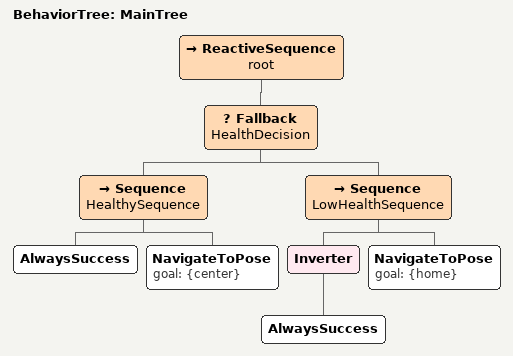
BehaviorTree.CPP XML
<root main_tree_to_execute="MainTree">
  <BehaviorTree ID="MainTree">
    <ReactiveSequence name="root">

      <Fallback name="HealthDecision">

        <Sequence name="HealthySequence">
          <AlwaysSuccess/>
          <NavigateToPose goal="{center}" />
        </Sequence>

        <Sequence name="LowHealthSequence">
          <Inverter>
            <AlwaysSuccess/>
          </Inverter>
          <NavigateToPose goal="{home}" />
        </Sequence>

      </Fallback>

    </ReactiveSequence>
  </BehaviorTree>
</root>
